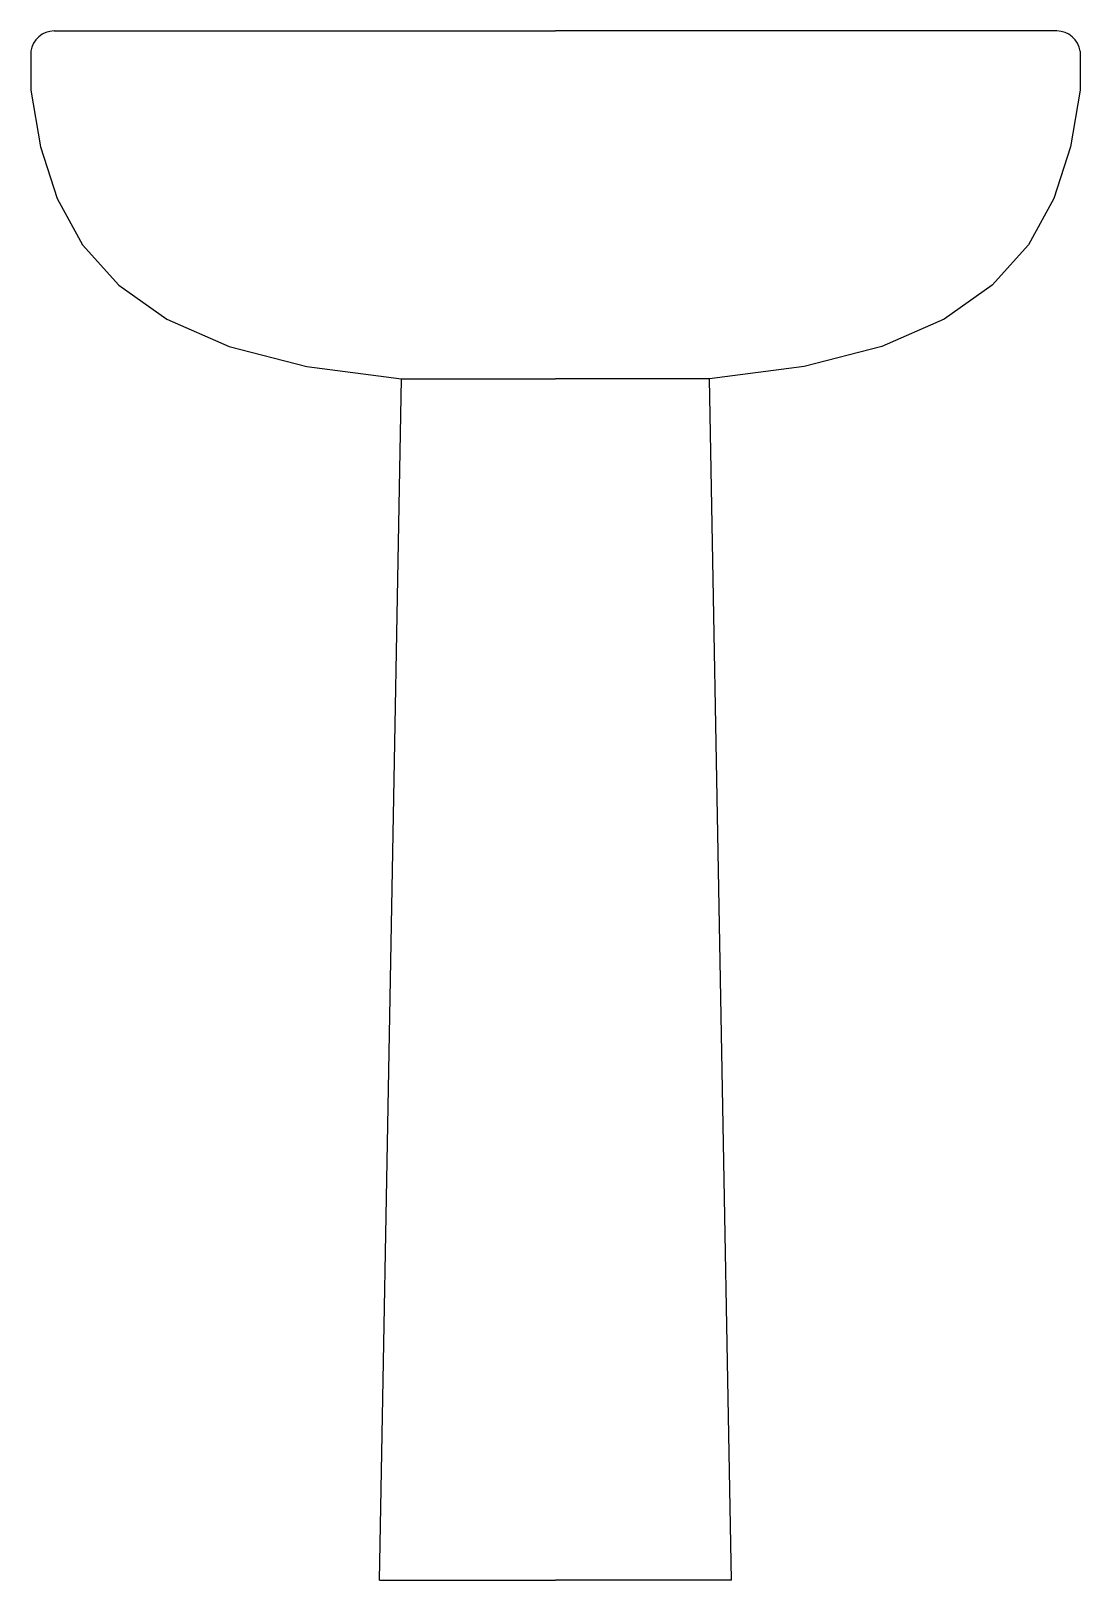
# Model space of a CAD drawing. Header units: millimetres. Extents: x -2934.965 to -2934.42, y 2959.608 to 2960.414.
import ezdxf

# ---------------------------------------------------------------- set-up
doc = ezdxf.new("R2010")
doc.units = ezdxf.units.MM
doc.header["$LTSCALE"] = 10
doc.layers.add('banheiro_louças', color=2, linetype='Continuous')

msp = doc.modelspace()

# ---------------------------------------------------------------- linework, layer by layer
at = {"layer": 'banheiro_louças'}
for p, q in [((-2934.95291, 2960.41355), (-2934.69226, 2960.41355)), ((-2934.43162, 2960.41355), (-2934.69226, 2960.41355)), ((-2934.96491, 2960.40301), (-2934.96491, 2960.38272)), ((-2934.41962, 2960.40301), (-2934.41962, 2960.38272)), ((-2934.78369, 2959.60811), (-2934.77231, 2960.23268)), ((-2934.77231, 2960.23268), (-2934.69226, 2960.23268)), ((-2934.61222, 2960.23268), (-2934.69226, 2960.23268)), ((-2934.60084, 2959.60811), (-2934.61222, 2960.23268)), ((-2934.78369, 2959.60811), (-2934.69226, 2959.60811)), ((-2934.60084, 2959.60811), (-2934.69226, 2959.60811))]:
    msp.add_line(p, q, dxfattribs=at)
for points in [[(-2934.96491, 2960.38272), (-2934.96, 2960.35327), (-2934.95134, 2960.32642), (-2934.93807, 2960.30239), (-2934.91931, 2960.28141), (-2934.89422, 2960.26372), (-2934.86193, 2960.24955), (-2934.82158, 2960.23912), (-2934.77231, 2960.23268)], [(-2934.41962, 2960.38272), (-2934.42452, 2960.35327), (-2934.43318, 2960.32642), (-2934.44646, 2960.30239), (-2934.46521, 2960.28141), (-2934.4903, 2960.26372), (-2934.52259, 2960.24955), (-2934.56295, 2960.23912), (-2934.61222, 2960.23268)]]:
    msp.add_lwpolyline(points, dxfattribs=at)
for centre, start, end in [((-2934.95286, 2960.40138), 89.77533, 172.3139), ((-2934.43167, 2960.40138), 7.6861, 90.22467)]:
    msp.add_arc(centre, 0.01216, start, end, dxfattribs=at)

doc.saveas('drawing.dxf')
